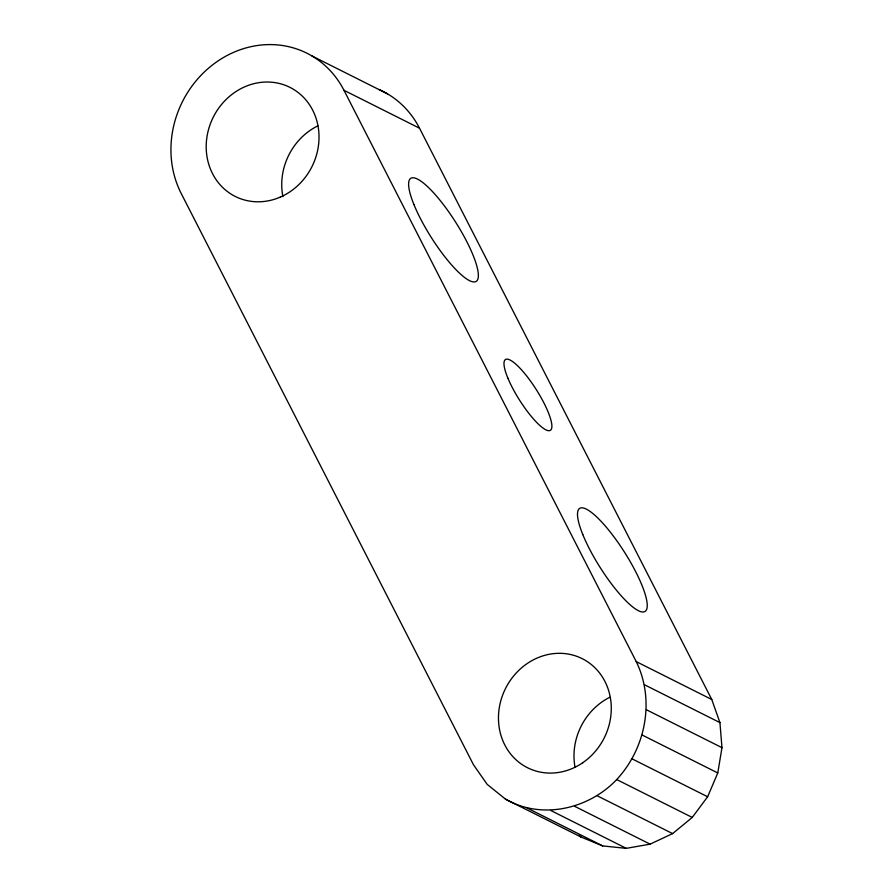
<?xml version="1.0" encoding="UTF-8"?>
<svg xmlns="http://www.w3.org/2000/svg" width="893" height="893" viewBox="0 0 893 893"><rect width="100%" height="100%" fill="white"/><g stroke="black" fill="none" stroke-linecap="round" stroke-linejoin="round"><path stroke-width="1.34" d="M505.505 799.146C541.683 820.087 588.721 809.125 616.706 779.556C645.661 748.423 655.194 700.324 636.24 661.613L343.984 90.305A99.156 89.702 -63.4 0 0 220.381 59.396A99.156 89.702 -63.4 0 0 181.234 193.524L473.502 764.799L487.198 784.4L505.505 799.146L581.03 837.031L602.708 845.928L626.272 848.35L650.115 844.153L672.608 833.604L692.231 817.441L707.636 796.757L717.782 772.958L721.979 747.664L719.925 722.604L711.766 699.498L419.52 128.201A99.156 89.702 -63.4 0 0 378.922 89.445M311.97 55.958L387.506 93.854M343.984 90.305L419.52 128.201M636.24 661.613L711.766 699.498M644.4 684.719L719.925 722.604M646.443 709.779L721.979 747.664M642.257 735.073L717.782 772.958M632.11 758.871L707.636 796.757M616.706 779.556L692.231 817.441M597.082 795.719L672.608 833.604M574.579 806.267L650.115 844.153M550.735 810.464L626.272 848.35M527.183 808.042L602.708 845.928M578.876 835.301L581.03 837.031M282.902 196.605A61.014 55.199 -63.4 0 1 317.808 125.857M575.003 767.087A61.014 55.199 -63.4 0 1 609.785 697.277M280.223 197.13A61.014 55.199 -63.4 0 0 300.215 94.212A61.014 55.199 -63.4 0 0 207.388 134.408A61.014 55.199 -63.4 0 0 280.223 197.13M413.917 204.519A61.014 14.377 57.6 0 0 474.261 281.942A61.014 14.377 57.6 0 0 442.236 203.079A61.014 14.377 57.6 0 0 413.917 204.519M582.805 534.583A61.014 14.377 57.6 0 0 643.161 611.995A61.014 14.377 57.6 0 0 611.125 533.143A61.014 14.377 57.6 0 0 582.805 534.583M507.86 378.096A41.949 9.89 57.6 0 0 549.307 430.672A41.949 9.89 57.6 0 0 526.58 375.864A41.949 9.89 57.6 0 0 507.86 378.096M582.749 762.734A61.014 55.199 -63.4 0 0 583.408 659.28A61.014 55.199 -63.4 0 0 498.461 717.615A61.014 55.199 -63.4 0 0 582.749 762.734"/></g></svg>
